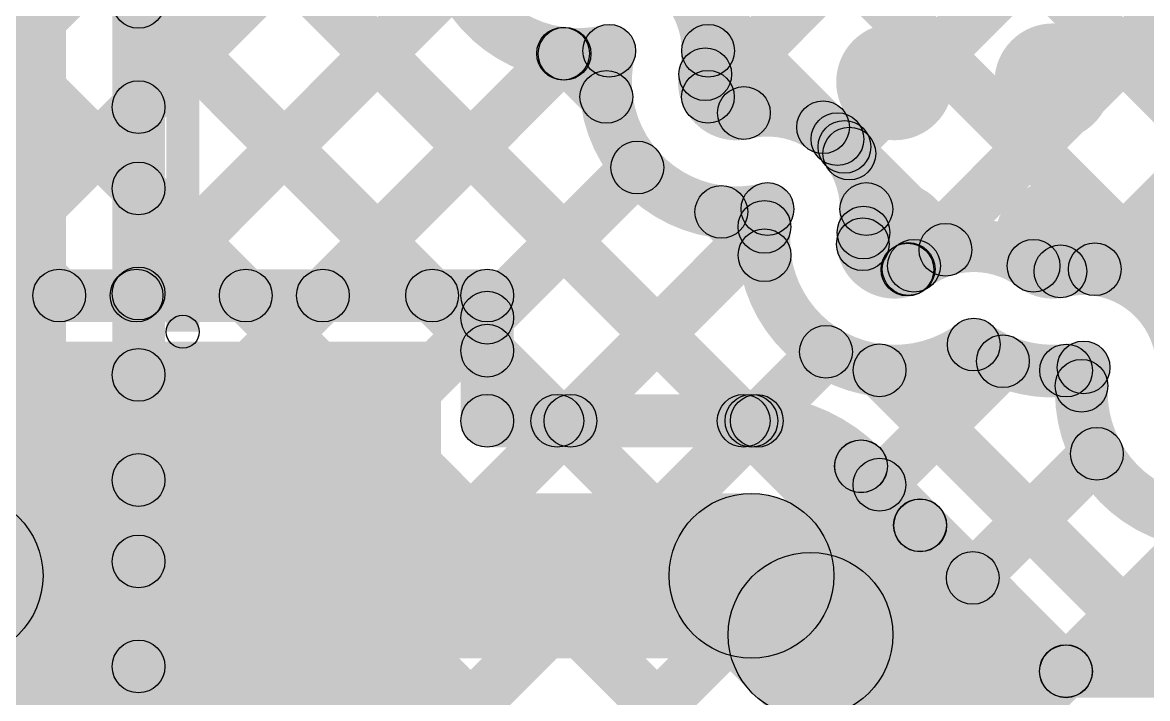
# Model space of a CAD drawing. Header units: millimetres. Extents: x -0.28 to 3.03, y -0.05 to 3.12.
# Drawn here: x 0.8594 to 1.0301, y 1.0364 to 1.1389 of the extents above; entities that cross this region are included whole.
import ezdxf

# ---------------------------------------------------------------- set-up
doc = ezdxf.new("R2010")
doc.units = ezdxf.units.MM
doc.header["$MEASUREMENT"] = 0
for name, color, linetype in [('BottomLayer', 5, 'Continuous'), ('TopLayer', 1, 'Continuous'), ('TopOverlay', 2, 'Continuous'), ('TopPaste', 8, 'Continuous'), ('TopSolder', 216, 'Continuous'), ('ViaHoleLayer', 16, 'Continuous')]:
    doc.layers.add(name, color=color, linetype=linetype)

# ---------------------------------------------------------------- blocks, each defined once
blk = doc.blocks.new('UWX1H100MCL1GB_103')
at = {"layer": 'TopLayer'}
blk.add_hatch(color=1, dxfattribs=at).paths.add_polyline_path([(0.0374, 0.0315), (0.1752, 0.0315), (0.1752, -0.0315), (0.0374, -0.0315)])
at = {"layer": 'TopOverlay'}
blk.add_hatch(color=2, dxfattribs=at).paths.add_polyline_path([(0.1425, 0.037), (0.1375, 0.037), (0.1375, 0.137), (0.1425, 0.137)])
h = blk.add_hatch(color=2, dxfattribs=at)
edge = h.paths.add_edge_path()
edge.add_arc((0.14, 0.037), 0.0025, 0, 360)
at = {"layer": 'TopPaste'}
blk.add_hatch(color=8, dxfattribs=at).paths.add_polyline_path([(0.0374, 0.0315), (0.1752, 0.0315), (0.1752, -0.0315), (0.0374, -0.0315)])
at = {"layer": 'TopSolder'}
blk.add_hatch(color=216, dxfattribs=at).paths.add_polyline_path([(0.0334, 0.0355), (0.1792, 0.0355), (0.1792, -0.0355), (0.0334, -0.0355)])
at = {"layer": 'TopOverlay'}
blk.add_circle((0.14, 0.037), 0.0025, dxfattribs=at)

msp = doc.modelspace()

# ---------------------------------------------------------------- hatches: boundary and pattern name
at = {"layer": 'BottomLayer'}
for points in [[(0.866, 0.978), (0.854, 0.978), (0.854, 1.473), (0.866, 1.473)], [(0.881, 0.98504), (0.873, 0.98504), (0.873, 1.45779), (0.881, 1.45779)], [(0.96623, 1.12482), (0.96058, 1.13047), (1.23646, 1.40635), (1.24211, 1.4007)], [(0.98692, 1.11722), (0.98127, 1.12288), (1.24869, 1.3903), (1.25434, 1.38464)], [(0.99668, 1.0987), (0.99102, 1.10435), (1.25941, 1.37274), (1.26507, 1.36708)], [(1.02493, 1.09866), (1.01928, 1.10432), (1.2685, 1.35355), (1.27416, 1.34789)], [(0.8962, 1.2586), (0.90186, 1.26425), (1.08145, 1.08466), (1.0758, 1.079)], [(0.8956, 1.23091), (0.90126, 1.23657), (1.05303, 1.0848), (1.04737, 1.07915)], [(0.87417, 1.16749), (0.87983, 1.17315), (1.11415, 0.93883), (1.10849, 0.93317)], [(0.87983, 1.12326), (0.87417, 1.12892), (0.90816, 1.16291), (0.91381, 1.15725)], [(0.87983, 1.09498), (0.87417, 1.10064), (0.92256, 1.14903), (0.92822, 1.14337)], [(0.958, 1.14023), (0.96366, 1.14588), (0.98368, 1.12586), (0.97803, 1.1202)], [(0.87417, 1.13921), (0.87983, 1.14486), (1.08586, 0.93883), (1.08021, 0.93317)], [(0.87983, 1.0667), (0.87417, 1.07235), (0.93882, 1.137), (0.94447, 1.13134)], [(0.93858, 1.13137), (0.94424, 1.13702), (0.95081, 1.13045), (0.94515, 1.1248)], [(0.98202, 1.11621), (0.98767, 1.12187), (1.00227, 1.10728), (0.99661, 1.10162)], [(0.87983, 1.03841), (0.87417, 1.04407), (0.94985, 1.11975), (0.95551, 1.11409)], [(0.87417, 1.11092), (0.87983, 1.11658), (1.05758, 0.93883), (1.05192, 0.93317)], [(0.9626, 1.10735), (0.96825, 1.11301), (0.97482, 1.10644), (0.96917, 1.10078)], [(0.87983, 1.01013), (0.87417, 1.01578), (0.96914, 1.11075), (0.9748, 1.10509)], [(0.88001, 0.98203), (0.87436, 0.98769), (0.97848, 1.09181), (0.98414, 1.08615)], [(0.89416, 0.96789), (0.8885, 0.97354), (1.00532, 1.09037), (1.01098, 1.08471)], [(0.87417, 1.08264), (0.87983, 1.0883), (1.0293, 0.93883), (1.02364, 0.93317)], [(0.98661, 1.08333), (0.99227, 1.08899), (1.14243, 0.93883), (1.13678, 0.93317)], [(1.01493, 1.08331), (1.02058, 1.08896), (1.02291, 1.08664), (1.01725, 1.08098)], [(0.9083, 0.95374), (0.90264, 0.9594), (1.01958, 1.07634), (1.02524, 1.07068)], [(0.92244, 0.9396), (0.91678, 0.94526), (1.03739, 1.06586), (1.04304, 1.06021)], [(0.92244, 0.9396), (0.91678, 0.94526), (1.03739, 1.06586), (1.04304, 1.06021)], [(0.87417, 1.05435), (0.87983, 1.06001), (1.00101, 0.93883), (0.99535, 0.93317)]]:
    msp.add_hatch(color=5, dxfattribs=at).paths.add_polyline_path(points)
h = msp.add_hatch(color=5, dxfattribs=at)
edge = h.paths.add_edge_path()
edge.add_arc((0.877, 1.14204), 0.004, 0, 360)
h = msp.add_hatch(color=5, dxfattribs=at)
edge = h.paths.add_edge_path()
edge.add_arc((0.94842, 1.13463), 0.004, 0, 360)
h = msp.add_hatch(color=5, dxfattribs=at)
edge = h.paths.add_edge_path()
edge.add_arc((0.94842, 1.13463), 0.004, 0, 360)
h = msp.add_hatch(color=5, dxfattribs=at)
edge = h.paths.add_edge_path()
edge.add_arc((0.96771, 1.12991), 0.00886, 0, 360)
h = msp.add_hatch(color=5, dxfattribs=at)
edge = h.paths.add_edge_path()
edge.add_arc((0.96342, 1.13463), 0.004, 0, 360)
h = msp.add_hatch(color=5, dxfattribs=at)
edge = h.paths.add_edge_path()
edge.add_arc((0.96342, 1.13463), 0.004, 0, 360)
h = msp.add_hatch(color=5, dxfattribs=at)
edge = h.paths.add_edge_path()
edge.add_arc((0.96342, 1.13463), 0.004, 0, 360)
h = msp.add_hatch(color=5, dxfattribs=at)
edge = h.paths.add_edge_path()
edge.add_arc((0.99172, 1.12991), 0.00886, 0, 360)
h = msp.add_hatch(color=5, dxfattribs=at)
edge = h.paths.add_edge_path()
edge.add_arc((1.01574, 1.12991), 0.00886, 0, 360)
h = msp.add_hatch(color=5, dxfattribs=at)
edge = h.paths.add_edge_path()
edge.add_arc((0.94141, 1.13419), 0.004, 0, 360)
h = msp.add_hatch(color=5, dxfattribs=at)
edge = h.paths.add_edge_path()
edge.add_arc((0.94164, 1.13417), 0.004, 0, 360)
h = msp.add_hatch(color=5, dxfattribs=at)
edge = h.paths.add_edge_path()
edge.add_arc((0.96299, 1.13106), 0.004, 0, 360)
h = msp.add_hatch(color=5, dxfattribs=at)
edge = h.paths.add_edge_path()
edge.add_arc((0.96299, 1.13106), 0.004, 0, 360)
h = msp.add_hatch(color=5, dxfattribs=at)
edge = h.paths.add_edge_path()
edge.add_arc((0.877, 1.12609), 0.004, 0, 360)
h = msp.add_hatch(color=5, dxfattribs=at)
edge = h.paths.add_edge_path()
edge.add_arc((0.94798, 1.12763), 0.004, 0, 360)
h = msp.add_hatch(color=5, dxfattribs=at)
edge = h.paths.add_edge_path()
edge.add_arc((0.9634, 1.12765), 0.004, 0, 360)
h = msp.add_hatch(color=5, dxfattribs=at)
edge = h.paths.add_edge_path()
edge.add_arc((0.96886, 1.12519), 0.004, 0, 360)
h = msp.add_hatch(color=5, dxfattribs=at)
edge = h.paths.add_edge_path()
edge.add_arc((0.96886, 1.12519), 0.004, 0, 360)
h = msp.add_hatch(color=5, dxfattribs=at)
edge = h.paths.add_edge_path()
edge.add_arc((0.98086, 1.12303), 0.004, 0, 360)
h = msp.add_hatch(color=5, dxfattribs=at)
edge = h.paths.add_edge_path()
edge.add_arc((0.98304, 1.12122), 0.004, 0, 360)
h = msp.add_hatch(color=5, dxfattribs=at)
edge = h.paths.add_edge_path()
edge.add_arc((0.98304, 1.12122), 0.004, 0, 360)
h = msp.add_hatch(color=5, dxfattribs=at)
edge = h.paths.add_edge_path()
edge.add_arc((0.98304, 1.12122), 0.004, 0, 360)
h = msp.add_hatch(color=5, dxfattribs=at)
edge = h.paths.add_edge_path()
edge.add_arc((0.9841, 1.12005), 0.004, 0, 360)
h = msp.add_hatch(color=5, dxfattribs=at)
edge = h.paths.add_edge_path()
edge.add_arc((0.98485, 1.11904), 0.004, 0, 360)
h = msp.add_hatch(color=5, dxfattribs=at)
edge = h.paths.add_edge_path()
edge.add_arc((0.95268, 1.11692), 0.004, 0, 360)
h = msp.add_hatch(color=5, dxfattribs=at)
edge = h.paths.add_edge_path()
edge.add_arc((0.877, 1.11375), 0.004, 0, 360)
h = msp.add_hatch(color=5, dxfattribs=at)
edge = h.paths.add_edge_path()
edge.add_arc((0.99172, 1.10589), 0.00886, 0, 360)
h = msp.add_hatch(color=5, dxfattribs=at)
edge = h.paths.add_edge_path()
edge.add_arc((1.01574, 1.10589), 0.00886, 0, 360)
h = msp.add_hatch(color=5, dxfattribs=at)
edge = h.paths.add_edge_path()
edge.add_arc((0.96543, 1.11018), 0.004, 0, 360)
h = msp.add_hatch(color=5, dxfattribs=at)
edge = h.paths.add_edge_path()
edge.add_arc((0.97243, 1.11062), 0.004, 0, 360)
h = msp.add_hatch(color=5, dxfattribs=at)
edge = h.paths.add_edge_path()
edge.add_arc((0.97243, 1.11062), 0.004, 0, 360)
h = msp.add_hatch(color=5, dxfattribs=at)
edge = h.paths.add_edge_path()
edge.add_arc((0.98743, 1.11062), 0.004, 0, 360)
h = msp.add_hatch(color=5, dxfattribs=at)
edge = h.paths.add_edge_path()
edge.add_arc((0.98743, 1.11062), 0.004, 0, 360)
h = msp.add_hatch(color=5, dxfattribs=at)
edge = h.paths.add_edge_path()
edge.add_arc((0.98743, 1.11062), 0.004, 0, 360)
h = msp.add_hatch(color=5, dxfattribs=at)
edge = h.paths.add_edge_path()
edge.add_arc((0.98743, 1.11062), 0.004, 0, 360)
h = msp.add_hatch(color=5, dxfattribs=at)
edge = h.paths.add_edge_path()
edge.add_arc((0.97197, 1.10792), 0.004, 0, 360)
h = msp.add_hatch(color=5, dxfattribs=at)
edge = h.paths.add_edge_path()
edge.add_arc((0.987, 1.10705), 0.004, 0, 360)
h = msp.add_hatch(color=5, dxfattribs=at)
edge = h.paths.add_edge_path()
edge.add_arc((0.987, 1.10705), 0.004, 0, 360)
h = msp.add_hatch(color=5, dxfattribs=at)
edge = h.paths.add_edge_path()
edge.add_arc((0.9869, 1.10528), 0.004, 0, 360)
h = msp.add_hatch(color=5, dxfattribs=at)
edge = h.paths.add_edge_path()
edge.add_arc((0.99944, 1.10445), 0.004, 0, 360)
h = msp.add_hatch(color=5, dxfattribs=at)
edge = h.paths.add_edge_path()
edge.add_arc((0.97199, 1.10361), 0.004, 0, 360)
h = msp.add_hatch(color=5, dxfattribs=at)
edge = h.paths.add_edge_path()
edge.add_arc((0.99367, 1.10144), 0.004, 0, 360)
h = msp.add_hatch(color=5, dxfattribs=at)
edge = h.paths.add_edge_path()
edge.add_arc((0.99385, 1.10152), 0.004, 0, 360)
h = msp.add_hatch(color=5, dxfattribs=at)
edge = h.paths.add_edge_path()
edge.add_arc((0.99466, 1.10202), 0.004, 0, 360)
h = msp.add_hatch(color=5, dxfattribs=at)
edge = h.paths.add_edge_path()
edge.add_arc((0.99466, 1.10202), 0.004, 0, 360)
h = msp.add_hatch(color=5, dxfattribs=at)
edge = h.paths.add_edge_path()
edge.add_arc((1.0128, 1.10202), 0.004, 0, 360)
h = msp.add_hatch(color=5, dxfattribs=at)
edge = h.paths.add_edge_path()
edge.add_arc((1.0128, 1.10202), 0.004, 0, 360)
h = msp.add_hatch(color=5, dxfattribs=at)
edge = h.paths.add_edge_path()
edge.add_arc((1.0128, 1.10202), 0.004, 0, 360)
h = msp.add_hatch(color=5, dxfattribs=at)
edge = h.paths.add_edge_path()
edge.add_arc((1.01688, 1.10117), 0.004, 0, 360)
h = msp.add_hatch(color=5, dxfattribs=at)
edge = h.paths.add_edge_path()
edge.add_arc((1.01688, 1.10117), 0.004, 0, 360)
h = msp.add_hatch(color=5, dxfattribs=at)
edge = h.paths.add_edge_path()
edge.add_arc((1.01688, 1.10117), 0.004, 0, 360)
h = msp.add_hatch(color=5, dxfattribs=at)
edge = h.paths.add_edge_path()
edge.add_arc((1.0221, 1.10149), 0.004, 0, 360)
h = msp.add_hatch(color=5, dxfattribs=at)
edge = h.paths.add_edge_path()
edge.add_arc((0.877, 1.09781), 0.004, 0, 360)
h = msp.add_hatch(color=5, dxfattribs=at)
edge = h.paths.add_edge_path()
edge.add_arc((0.98131, 1.08898), 0.004, 0, 360)
h = msp.add_hatch(color=5, dxfattribs=at)
edge = h.paths.add_edge_path()
edge.add_arc((1.00373, 1.09007), 0.004, 0, 360)
h = msp.add_hatch(color=5, dxfattribs=at)
edge = h.paths.add_edge_path()
edge.add_arc((1.00373, 1.09007), 0.004, 0, 360)
h = msp.add_hatch(color=5, dxfattribs=at)
edge = h.paths.add_edge_path()
edge.add_arc((1.00815, 1.08754), 0.004, 0, 360)
h = msp.add_hatch(color=5, dxfattribs=at)
edge = h.paths.add_edge_path()
edge.add_arc((0.877, 1.08547), 0.004, 0, 360)
h = msp.add_hatch(color=5, dxfattribs=at)
edge = h.paths.add_edge_path()
edge.add_arc((0.98944, 1.08616), 0.004, 0, 360)
h = msp.add_hatch(color=5, dxfattribs=at)
edge = h.paths.add_edge_path()
edge.add_arc((1.01775, 1.08613), 0.004, 0, 360)
h = msp.add_hatch(color=5, dxfattribs=at)
edge = h.paths.add_edge_path()
edge.add_arc((1.0204, 1.08659), 0.004, 0, 360)
h = msp.add_hatch(color=5, dxfattribs=at)
edge = h.paths.add_edge_path()
edge.add_arc((1.0204, 1.08659), 0.004, 0, 360)
h = msp.add_hatch(color=5, dxfattribs=at)
edge = h.paths.add_edge_path()
edge.add_arc((1.02008, 1.08381), 0.004, 0, 360)
h = msp.add_hatch(color=5, dxfattribs=at)
edge = h.paths.add_edge_path()
edge.add_arc((1.02241, 1.07351), 0.004, 0, 360)
h = msp.add_hatch(color=5, dxfattribs=at)
edge = h.paths.add_edge_path()
edge.add_arc((0.877, 1.06952), 0.004, 0, 360)
h = msp.add_hatch(color=5, dxfattribs=at)
edge = h.paths.add_edge_path()
edge.add_arc((0.877, 1.05718), 0.004, 0, 360)
h = msp.add_hatch(color=5, dxfattribs=at)
edge = h.paths.add_edge_path()
edge.add_arc((0.877, 1.04124), 0.004, 0, 360)
at = {"layer": 'TopLayer'}
for points in [[(0.62639, 1.41527), (0.63205, 1.42093), (0.97165, 1.08133), (0.96599, 1.07567)], [(0.60435, 1.40903), (0.61001, 1.41468), (0.92437, 1.10032), (0.91871, 1.09467)], [(0.96623, 1.12482), (0.96058, 1.13047), (1.23138, 1.40128), (1.23704, 1.39562)], [(0.60435, 1.38074), (0.61001, 1.3864), (0.89608, 1.10032), (0.89043, 1.09467)], [(0.98692, 1.11722), (0.98127, 1.12288), (1.239, 1.38061), (1.24466, 1.37496)], [(0.99668, 1.0987), (0.99102, 1.10435), (1.25781, 1.37114), (1.26347, 1.36549)], [(1.02493, 1.09866), (1.01928, 1.10432), (1.25764, 1.34268), (1.2633, 1.33703)], [(0.66517, 1.29164), (0.67083, 1.2973), (0.8678, 1.10032), (0.86214, 1.09467)], [(0.8962, 1.2586), (0.90186, 1.26425), (1.08145, 1.08466), (1.0758, 1.079)], [(0.8956, 1.23091), (0.90126, 1.23657), (1.05303, 1.0848), (1.04737, 1.07915)], [(0.82295, 1.09467), (0.81729, 1.10032), (0.897, 1.18004), (0.90266, 1.17438)], [(0.85123, 1.09467), (0.84557, 1.10032), (0.90816, 1.16291), (0.91381, 1.15725)], [(0.87952, 1.09467), (0.87386, 1.10032), (0.92256, 1.14903), (0.92822, 1.14337)], [(0.958, 1.14023), (0.96366, 1.14588), (0.98368, 1.12586), (0.97803, 1.1202)], [(0.9078, 1.09467), (0.90214, 1.10032), (0.93882, 1.137), (0.94447, 1.13134)], [(0.93858, 1.13137), (0.94424, 1.13702), (0.95081, 1.13045), (0.94515, 1.1248)], [(0.98202, 1.11621), (0.98767, 1.12187), (1.00227, 1.10728), (0.99661, 1.10162)], [(0.93273, 1.09131), (0.92707, 1.09697), (0.94985, 1.11975), (0.95551, 1.11409)], [(0.9626, 1.10735), (0.96825, 1.11301), (0.97482, 1.10644), (0.96917, 1.10078)], [(0.94537, 1.07567), (0.93972, 1.08133), (0.96914, 1.11075), (0.9748, 1.10509)], [(0.7701, 1.0935), (0.7701, 1.1015), (0.9299, 1.1015), (0.9299, 1.0935)], [(0.9339, 1.0785), (0.9259, 1.0785), (0.9259, 1.0975), (0.9339, 1.0975)], [(0.92707, 1.08631), (0.93273, 1.09197), (0.94336, 1.08133), (0.93771, 1.07567)], [(0.97364, 1.07566), (0.96799, 1.08131), (0.97848, 1.09181), (0.98414, 1.08615)], [(0.99225, 1.06598), (0.98659, 1.07164), (1.00532, 1.09037), (1.01098, 1.08471)], [(0.98661, 1.08333), (0.99227, 1.08899), (1.03793, 1.04333), (1.03228, 1.03767)], [(1.01493, 1.08331), (1.02058, 1.08896), (1.02291, 1.08664), (1.01725, 1.08098)], [(0.9299, 1.0745), (0.9299, 1.0825), (0.97, 1.0825), (0.97, 1.0745)], [(1.00639, 1.05184), (1.00074, 1.0575), (1.01958, 1.07634), (1.02524, 1.07068)], [(0.98381, 1.06877), (0.98946, 1.07443), (0.9984, 1.06549), (0.99274, 1.05984)], [(0.85, 1.0425), (0.85, 1.0675), (0.97, 1.0675), (0.97, 1.0425)], [(0.99277, 1.0598), (0.99843, 1.06546), (1.02056, 1.04333), (1.01491, 1.03767)], [(1.02054, 1.0377), (1.01488, 1.04335), (1.03739, 1.06586), (1.04304, 1.06021)], [(0.96116, 1.04616), (0.97884, 1.06384), (0.98781, 1.05487), (0.97013, 1.03719)], [(0.97013, 1.03719), (0.98781, 1.05487), (1.01684, 1.02584), (0.99916, 1.00816)], [(1.01773, 1.0365), (1.01773, 1.0445), (1.213, 1.0445), (1.213, 1.0365)]]:
    msp.add_hatch(color=1, dxfattribs=at).paths.add_polyline_path(points)
h = msp.add_hatch(color=1, dxfattribs=at)
edge = h.paths.add_edge_path()
edge.add_arc((0.94842, 1.13463), 0.004, 0, 360)
h = msp.add_hatch(color=1, dxfattribs=at)
edge = h.paths.add_edge_path()
edge.add_arc((0.94842, 1.13463), 0.004, 0, 360)
h = msp.add_hatch(color=1, dxfattribs=at)
edge = h.paths.add_edge_path()
edge.add_arc((0.96771, 1.12991), 0.00886, 0, 360)
h = msp.add_hatch(color=1, dxfattribs=at)
edge = h.paths.add_edge_path()
edge.add_arc((0.96342, 1.13463), 0.004, 0, 360)
h = msp.add_hatch(color=1, dxfattribs=at)
edge = h.paths.add_edge_path()
edge.add_arc((0.96342, 1.13463), 0.004, 0, 360)
h = msp.add_hatch(color=1, dxfattribs=at)
edge = h.paths.add_edge_path()
edge.add_arc((0.96342, 1.13463), 0.004, 0, 360)
h = msp.add_hatch(color=1, dxfattribs=at)
edge = h.paths.add_edge_path()
edge.add_arc((0.99172, 1.12991), 0.00886, 0, 360)
h = msp.add_hatch(color=1, dxfattribs=at)
edge = h.paths.add_edge_path()
edge.add_arc((1.01574, 1.12991), 0.00886, 0, 360)
h = msp.add_hatch(color=1, dxfattribs=at)
edge = h.paths.add_edge_path()
edge.add_arc((0.94141, 1.13419), 0.004, 0, 360)
h = msp.add_hatch(color=1, dxfattribs=at)
edge = h.paths.add_edge_path()
edge.add_arc((0.94164, 1.13417), 0.004, 0, 360)
h = msp.add_hatch(color=1, dxfattribs=at)
edge = h.paths.add_edge_path()
edge.add_arc((0.96299, 1.13106), 0.004, 0, 360)
h = msp.add_hatch(color=1, dxfattribs=at)
edge = h.paths.add_edge_path()
edge.add_arc((0.96299, 1.13106), 0.004, 0, 360)
h = msp.add_hatch(color=1, dxfattribs=at)
edge = h.paths.add_edge_path()
edge.add_arc((0.94798, 1.12763), 0.004, 0, 360)
h = msp.add_hatch(color=1, dxfattribs=at)
edge = h.paths.add_edge_path()
edge.add_arc((0.9634, 1.12765), 0.004, 0, 360)
h = msp.add_hatch(color=1, dxfattribs=at)
edge = h.paths.add_edge_path()
edge.add_arc((0.96886, 1.12519), 0.004, 0, 360)
h = msp.add_hatch(color=1, dxfattribs=at)
edge = h.paths.add_edge_path()
edge.add_arc((0.96886, 1.12519), 0.004, 0, 360)
h = msp.add_hatch(color=1, dxfattribs=at)
edge = h.paths.add_edge_path()
edge.add_arc((0.98086, 1.12303), 0.004, 0, 360)
h = msp.add_hatch(color=1, dxfattribs=at)
edge = h.paths.add_edge_path()
edge.add_arc((0.98304, 1.12122), 0.004, 0, 360)
h = msp.add_hatch(color=1, dxfattribs=at)
edge = h.paths.add_edge_path()
edge.add_arc((0.98304, 1.12122), 0.004, 0, 360)
h = msp.add_hatch(color=1, dxfattribs=at)
edge = h.paths.add_edge_path()
edge.add_arc((0.98304, 1.12122), 0.004, 0, 360)
h = msp.add_hatch(color=1, dxfattribs=at)
edge = h.paths.add_edge_path()
edge.add_arc((0.9841, 1.12005), 0.004, 0, 360)
h = msp.add_hatch(color=1, dxfattribs=at)
edge = h.paths.add_edge_path()
edge.add_arc((0.98485, 1.11904), 0.004, 0, 360)
h = msp.add_hatch(color=1, dxfattribs=at)
edge = h.paths.add_edge_path()
edge.add_arc((0.95268, 1.11692), 0.004, 0, 360)
h = msp.add_hatch(color=1, dxfattribs=at)
edge = h.paths.add_edge_path()
edge.add_arc((0.99172, 1.10589), 0.00886, 0, 360)
h = msp.add_hatch(color=1, dxfattribs=at)
edge = h.paths.add_edge_path()
edge.add_arc((1.01574, 1.10589), 0.00886, 0, 360)
h = msp.add_hatch(color=1, dxfattribs=at)
edge = h.paths.add_edge_path()
edge.add_arc((0.96543, 1.11018), 0.004, 0, 360)
h = msp.add_hatch(color=1, dxfattribs=at)
edge = h.paths.add_edge_path()
edge.add_arc((0.97243, 1.11062), 0.004, 0, 360)
h = msp.add_hatch(color=1, dxfattribs=at)
edge = h.paths.add_edge_path()
edge.add_arc((0.97243, 1.11062), 0.004, 0, 360)
h = msp.add_hatch(color=1, dxfattribs=at)
edge = h.paths.add_edge_path()
edge.add_arc((0.98743, 1.11062), 0.004, 0, 360)
h = msp.add_hatch(color=1, dxfattribs=at)
edge = h.paths.add_edge_path()
edge.add_arc((0.98743, 1.11062), 0.004, 0, 360)
h = msp.add_hatch(color=1, dxfattribs=at)
edge = h.paths.add_edge_path()
edge.add_arc((0.98743, 1.11062), 0.004, 0, 360)
h = msp.add_hatch(color=1, dxfattribs=at)
edge = h.paths.add_edge_path()
edge.add_arc((0.98743, 1.11062), 0.004, 0, 360)
h = msp.add_hatch(color=1, dxfattribs=at)
edge = h.paths.add_edge_path()
edge.add_arc((0.97197, 1.10792), 0.004, 0, 360)
h = msp.add_hatch(color=1, dxfattribs=at)
edge = h.paths.add_edge_path()
edge.add_arc((0.987, 1.10705), 0.004, 0, 360)
h = msp.add_hatch(color=1, dxfattribs=at)
edge = h.paths.add_edge_path()
edge.add_arc((0.987, 1.10705), 0.004, 0, 360)
h = msp.add_hatch(color=1, dxfattribs=at)
edge = h.paths.add_edge_path()
edge.add_arc((0.9869, 1.10528), 0.004, 0, 360)
h = msp.add_hatch(color=1, dxfattribs=at)
edge = h.paths.add_edge_path()
edge.add_arc((0.99944, 1.10445), 0.004, 0, 360)
h = msp.add_hatch(color=1, dxfattribs=at)
edge = h.paths.add_edge_path()
edge.add_arc((0.97199, 1.10361), 0.004, 0, 360)
h = msp.add_hatch(color=1, dxfattribs=at)
edge = h.paths.add_edge_path()
edge.add_arc((0.99367, 1.10144), 0.004, 0, 360)
h = msp.add_hatch(color=1, dxfattribs=at)
edge = h.paths.add_edge_path()
edge.add_arc((0.99385, 1.10152), 0.004, 0, 360)
h = msp.add_hatch(color=1, dxfattribs=at)
edge = h.paths.add_edge_path()
edge.add_arc((0.99466, 1.10202), 0.004, 0, 360)
h = msp.add_hatch(color=1, dxfattribs=at)
edge = h.paths.add_edge_path()
edge.add_arc((0.99466, 1.10202), 0.004, 0, 360)
h = msp.add_hatch(color=1, dxfattribs=at)
edge = h.paths.add_edge_path()
edge.add_arc((1.0128, 1.10202), 0.004, 0, 360)
h = msp.add_hatch(color=1, dxfattribs=at)
edge = h.paths.add_edge_path()
edge.add_arc((1.0128, 1.10202), 0.004, 0, 360)
h = msp.add_hatch(color=1, dxfattribs=at)
edge = h.paths.add_edge_path()
edge.add_arc((1.0128, 1.10202), 0.004, 0, 360)
h = msp.add_hatch(color=1, dxfattribs=at)
edge = h.paths.add_edge_path()
edge.add_arc((1.01688, 1.10117), 0.004, 0, 360)
h = msp.add_hatch(color=1, dxfattribs=at)
edge = h.paths.add_edge_path()
edge.add_arc((1.01688, 1.10117), 0.004, 0, 360)
h = msp.add_hatch(color=1, dxfattribs=at)
edge = h.paths.add_edge_path()
edge.add_arc((1.01688, 1.10117), 0.004, 0, 360)
h = msp.add_hatch(color=1, dxfattribs=at)
edge = h.paths.add_edge_path()
edge.add_arc((1.0221, 1.10149), 0.004, 0, 360)
h = msp.add_hatch(color=1, dxfattribs=at)
edge = h.paths.add_edge_path()
edge.add_arc((0.86497, 1.0975), 0.004, 0, 360)
h = msp.add_hatch(color=1, dxfattribs=at)
edge = h.paths.add_edge_path()
edge.add_arc((0.87669, 1.0975), 0.004, 0, 360)
h = msp.add_hatch(color=1, dxfattribs=at)
edge = h.paths.add_edge_path()
edge.add_arc((0.89326, 1.0975), 0.004, 0, 360)
h = msp.add_hatch(color=1, dxfattribs=at)
edge = h.paths.add_edge_path()
edge.add_arc((0.90497, 1.0975), 0.004, 0, 360)
h = msp.add_hatch(color=1, dxfattribs=at)
edge = h.paths.add_edge_path()
edge.add_arc((0.92154, 1.0975), 0.004, 0, 360)
h = msp.add_hatch(color=1, dxfattribs=at)
edge = h.paths.add_edge_path()
edge.add_arc((0.9299, 1.0975), 0.004, 0, 360)
h = msp.add_hatch(color=1, dxfattribs=at)
edge = h.paths.add_edge_path()
edge.add_arc((0.9299, 1.0975), 0.004, 0, 360)
h = msp.add_hatch(color=1, dxfattribs=at)
edge = h.paths.add_edge_path()
edge.add_arc((0.9299, 1.09414), 0.004, 0, 360)
h = msp.add_hatch(color=1, dxfattribs=at)
edge = h.paths.add_edge_path()
edge.add_arc((0.9299, 1.08914), 0.004, 0, 360)
h = msp.add_hatch(color=1, dxfattribs=at)
edge = h.paths.add_edge_path()
edge.add_arc((0.98131, 1.08898), 0.004, 0, 360)
h = msp.add_hatch(color=1, dxfattribs=at)
edge = h.paths.add_edge_path()
edge.add_arc((1.00373, 1.09007), 0.004, 0, 360)
h = msp.add_hatch(color=1, dxfattribs=at)
edge = h.paths.add_edge_path()
edge.add_arc((1.00373, 1.09007), 0.004, 0, 360)
h = msp.add_hatch(color=1, dxfattribs=at)
edge = h.paths.add_edge_path()
edge.add_arc((1.00815, 1.08754), 0.004, 0, 360)
h = msp.add_hatch(color=1, dxfattribs=at)
edge = h.paths.add_edge_path()
edge.add_arc((0.98944, 1.08616), 0.004, 0, 360)
h = msp.add_hatch(color=1, dxfattribs=at)
edge = h.paths.add_edge_path()
edge.add_arc((1.01775, 1.08613), 0.004, 0, 360)
h = msp.add_hatch(color=1, dxfattribs=at)
edge = h.paths.add_edge_path()
edge.add_arc((1.0204, 1.08659), 0.004, 0, 360)
h = msp.add_hatch(color=1, dxfattribs=at)
edge = h.paths.add_edge_path()
edge.add_arc((1.0204, 1.08659), 0.004, 0, 360)
h = msp.add_hatch(color=1, dxfattribs=at)
edge = h.paths.add_edge_path()
edge.add_arc((1.02008, 1.08381), 0.004, 0, 360)
h = msp.add_hatch(color=1, dxfattribs=at)
edge = h.paths.add_edge_path()
edge.add_arc((0.9299, 1.0785), 0.004, 0, 360)
h = msp.add_hatch(color=1, dxfattribs=at)
edge = h.paths.add_edge_path()
edge.add_arc((0.9299, 1.0785), 0.004, 0, 360)
h = msp.add_hatch(color=1, dxfattribs=at)
edge = h.paths.add_edge_path()
edge.add_arc((0.94054, 1.0785), 0.004, 0, 360)
h = msp.add_hatch(color=1, dxfattribs=at)
edge = h.paths.add_edge_path()
edge.add_arc((0.94254, 1.0785), 0.004, 0, 360)
h = msp.add_hatch(color=1, dxfattribs=at)
edge = h.paths.add_edge_path()
edge.add_arc((0.96882, 1.0785), 0.004, 0, 360)
h = msp.add_hatch(color=1, dxfattribs=at)
edge = h.paths.add_edge_path()
edge.add_arc((0.97, 1.0785), 0.004, 0, 360)
h = msp.add_hatch(color=1, dxfattribs=at)
edge = h.paths.add_edge_path()
edge.add_arc((0.97, 1.0785), 0.004, 0, 360)
h = msp.add_hatch(color=1, dxfattribs=at)
edge = h.paths.add_edge_path()
edge.add_arc((0.97, 1.0785), 0.004, 0, 360)
h = msp.add_hatch(color=1, dxfattribs=at)
edge = h.paths.add_edge_path()
edge.add_arc((0.97081, 1.07849), 0.004, 0, 360)
h = msp.add_hatch(color=1, dxfattribs=at)
edge = h.paths.add_edge_path()
edge.add_arc((1.02241, 1.07351), 0.004, 0, 360)
h = msp.add_hatch(color=1, dxfattribs=at)
edge = h.paths.add_edge_path()
edge.add_arc((0.98662, 1.07162), 0.004, 0, 360)
h = msp.add_hatch(color=1, dxfattribs=at)
edge = h.paths.add_edge_path()
edge.add_arc((0.98663, 1.0716), 0.004, 0, 360)
h = msp.add_hatch(color=1, dxfattribs=at)
edge = h.paths.add_edge_path()
edge.add_arc((0.98663, 1.0716), 0.004, 0, 360)
h = msp.add_hatch(color=1, dxfattribs=at)
edge = h.paths.add_edge_path()
edge.add_arc((0.98942, 1.06881), 0.004, 0, 360)
h = msp.add_hatch(color=1, dxfattribs=at)
edge = h.paths.add_edge_path()
edge.add_arc((0.85, 1.055), 0.0125, 0, 360)
h = msp.add_hatch(color=1, dxfattribs=at)
edge = h.paths.add_edge_path()
edge.add_arc((0.97, 1.055), 0.0125, 0, 360)
h = msp.add_hatch(color=1, dxfattribs=at)
edge = h.paths.add_edge_path()
edge.add_arc((0.97, 1.055), 0.0125, 0, 360)
h = msp.add_hatch(color=1, dxfattribs=at)
edge = h.paths.add_edge_path()
edge.add_arc((0.99557, 1.06267), 0.004, 0, 360)
h = msp.add_hatch(color=1, dxfattribs=at)
edge = h.paths.add_edge_path()
edge.add_arc((0.9956, 1.06263), 0.004, 0, 360)
h = msp.add_hatch(color=1, dxfattribs=at)
edge = h.paths.add_edge_path()
edge.add_arc((0.97897, 1.04603), 0.0125, 0, 360)
h = msp.add_hatch(color=1, dxfattribs=at)
edge = h.paths.add_edge_path()
edge.add_arc((0.97897, 1.04603), 0.0125, 0, 360)
h = msp.add_hatch(color=1, dxfattribs=at)
edge = h.paths.add_edge_path()
edge.add_arc((1.00357, 1.05467), 0.004, 0, 360)
h = msp.add_hatch(color=1, dxfattribs=at)
edge = h.paths.add_edge_path()
edge.add_arc((1.01771, 1.04053), 0.004, 0, 360)
h = msp.add_hatch(color=1, dxfattribs=at)
edge = h.paths.add_edge_path()
edge.add_arc((1.01773, 1.0405), 0.004, 0, 360)
h = msp.add_hatch(color=1, dxfattribs=at)
edge = h.paths.add_edge_path()
edge.add_arc((1.01773, 1.0405), 0.004, 0, 360)
at = {"layer": 'ViaHoleLayer'}
h = msp.add_hatch(color=16, dxfattribs=at)
edge = h.paths.add_edge_path()
edge.add_arc((0.96771, 1.12991), 0.00591, 0, 360)
h = msp.add_hatch(color=16, dxfattribs=at)
edge = h.paths.add_edge_path()
edge.add_arc((0.99172, 1.12991), 0.00591, 0, 360)
h = msp.add_hatch(color=16, dxfattribs=at)
edge = h.paths.add_edge_path()
edge.add_arc((1.01574, 1.12991), 0.00591, 0, 360)
h = msp.add_hatch(color=16, dxfattribs=at)
edge = h.paths.add_edge_path()
edge.add_arc((0.99172, 1.10589), 0.00591, 0, 360)
h = msp.add_hatch(color=16, dxfattribs=at)
edge = h.paths.add_edge_path()
edge.add_arc((1.01574, 1.10589), 0.00591, 0, 360)

# ---------------------------------------------------------------- linework, layer by layer
at = {"layer": 'BottomLayer', "const_width": 0.008}
for points in [[(0.94842, 1.13463, -0.563186), (0.9244, 1.15865)], [(0.95902, 1.14524, -0.198912), (0.96342, 1.13463)], [(0.95902, 1.14524, -0.198913), (0.96342, 1.13463)], [(0.97243, 1.11062, -0.563189), (0.94842, 1.13463)], [(0.96342, 1.13463, -0.060179), (0.96299, 1.13106)], [(0.96886, 1.12519, -0.563189), (0.96299, 1.13106)], [(0.96886, 1.12519, -0.262232), (0.98304, 1.12122)], [(0.98304, 1.12122, -0.198912), (0.98743, 1.11062)], [(0.98304, 1.12122, -0.198913), (0.98743, 1.11062)], [(1.00373, 1.09007, -0.706604), (0.97243, 1.11062)], [(0.98743, 1.11062, -0.060178), (0.987, 1.10705)], [(0.98743, 1.11062, -0.060179), (0.987, 1.10705)], [(0.99367, 1.10144, -0.009819), (0.9869, 1.10528)], [(0.99466, 1.10202, -0.336592), (1.0128, 1.10202)], [(0.99466, 1.10202, -0.33659), (1.0128, 1.10202)], [(1.01688, 1.10117, -0.225347), (1.0128, 1.10202)], [(1.01688, 1.10117, -0.48553), (1.0354, 1.08659)], [(1.01688, 1.10117, -0.48553), (1.0354, 1.08659)], [(1.0204, 1.08659, -0.225348), (1.00373, 1.09007)], [(1.05192, 1.06707, -0.686878), (1.0204, 1.08659)]]:
    msp.add_lwpolyline(points, format="xyb", dxfattribs=at)
at = {"layer": 'BottomLayer'}
for centre in [(0.877, 1.14204), (0.94842, 1.13463), (0.94842, 1.13463), (0.96342, 1.13463), (0.96342, 1.13463), (0.96342, 1.13463), (0.94141, 1.13419), (0.94164, 1.13417), (0.96299, 1.13106), (0.96299, 1.13106), (0.877, 1.12609), (0.94798, 1.12763), (0.9634, 1.12765), (0.96886, 1.12519), (0.96886, 1.12519), (0.98086, 1.12303), (0.98304, 1.12122), (0.98304, 1.12122), (0.98304, 1.12122), (0.9841, 1.12005), (0.98485, 1.11904), (0.95268, 1.11692), (0.877, 1.11375), (0.96543, 1.11018), (0.97243, 1.11062), (0.97243, 1.11062), (0.98743, 1.11062), (0.98743, 1.11062), (0.98743, 1.11062), (0.98743, 1.11062), (0.97197, 1.10792), (0.987, 1.10705), (0.987, 1.10705), (0.9869, 1.10528), (0.99944, 1.10445), (0.97199, 1.10361), (0.99367, 1.10144), (0.99385, 1.10152), (0.99466, 1.10202), (0.99466, 1.10202), (1.0128, 1.10202), (1.0128, 1.10202), (1.0128, 1.10202), (1.01688, 1.10117), (1.01688, 1.10117), (1.01688, 1.10117), (1.0221, 1.10149), (0.877, 1.09781), (0.98131, 1.08898), (1.00373, 1.09007), (1.00373, 1.09007), (1.00815, 1.08754), (0.877, 1.08547), (0.98944, 1.08616), (1.01775, 1.08613), (1.0204, 1.08659), (1.0204, 1.08659), (1.02008, 1.08381), (1.02241, 1.07351), (0.877, 1.06952), (0.877, 1.05718), (0.877, 1.04124)]:
    msp.add_circle(centre, 0.004, dxfattribs=at)
at = {"layer": 'TopLayer', "const_width": 0.008}
for points in [[(0.94842, 1.13463, -0.563186), (0.9244, 1.15865)], [(0.95902, 1.14524, -0.198913), (0.96342, 1.13463)], [(0.95902, 1.14524, -0.198912), (0.96342, 1.13463)], [(0.97243, 1.11062, -0.563189), (0.94842, 1.13463)], [(0.96342, 1.13463, -0.060179), (0.96299, 1.13106)], [(0.96886, 1.12519, -0.563189), (0.96299, 1.13106)], [(0.96886, 1.12519, -0.262232), (0.98304, 1.12122)], [(0.98304, 1.12122, -0.198913), (0.98743, 1.11062)], [(0.98304, 1.12122, -0.198912), (0.98743, 1.11062)], [(1.00373, 1.09007, -0.706604), (0.97243, 1.11062)], [(0.98743, 1.11062, -0.060178), (0.987, 1.10705)], [(0.98743, 1.11062, -0.060179), (0.987, 1.10705)], [(0.99367, 1.10144, -0.009819), (0.9869, 1.10528)], [(0.99466, 1.10202, -0.33659), (1.0128, 1.10202)], [(0.99466, 1.10202, -0.336592), (1.0128, 1.10202)], [(1.01688, 1.10117, -0.225347), (1.0128, 1.10202)], [(1.01688, 1.10117, -0.48553), (1.0354, 1.08659)], [(1.01688, 1.10117, -0.48553), (1.0354, 1.08659)], [(1.0204, 1.08659, -0.225348), (1.00373, 1.09007)], [(1.05192, 1.06707, -0.686878), (1.0204, 1.08659)], [(0.97, 1.0785, -0.19919), (0.98663, 1.0716)], [(0.97, 1.0785, -0.198914), (0.98662, 1.07162)]]:
    msp.add_lwpolyline(points, format="xyb", dxfattribs=at)
at = {"layer": 'TopLayer'}
for centre, radius in [((0.94842, 1.13463), 0.004), ((0.94842, 1.13463), 0.004), ((0.96342, 1.13463), 0.004), ((0.96342, 1.13463), 0.004), ((0.96342, 1.13463), 0.004), ((0.94141, 1.13419), 0.004), ((0.94164, 1.13417), 0.004), ((0.96299, 1.13106), 0.004), ((0.96299, 1.13106), 0.004), ((0.94798, 1.12763), 0.004), ((0.9634, 1.12765), 0.004), ((0.96886, 1.12519), 0.004), ((0.96886, 1.12519), 0.004), ((0.98086, 1.12303), 0.004), ((0.98304, 1.12122), 0.004), ((0.98304, 1.12122), 0.004), ((0.98304, 1.12122), 0.004), ((0.9841, 1.12005), 0.004), ((0.98485, 1.11904), 0.004), ((0.95268, 1.11692), 0.004), ((0.96543, 1.11018), 0.004), ((0.97243, 1.11062), 0.004), ((0.97243, 1.11062), 0.004), ((0.98743, 1.11062), 0.004), ((0.98743, 1.11062), 0.004), ((0.98743, 1.11062), 0.004), ((0.98743, 1.11062), 0.004), ((0.97197, 1.10792), 0.004), ((0.987, 1.10705), 0.004), ((0.987, 1.10705), 0.004), ((0.9869, 1.10528), 0.004), ((0.99944, 1.10445), 0.004), ((0.97199, 1.10361), 0.004), ((0.99367, 1.10144), 0.004), ((0.99385, 1.10152), 0.004), ((0.99466, 1.10202), 0.004), ((0.99466, 1.10202), 0.004), ((1.0128, 1.10202), 0.004), ((1.0128, 1.10202), 0.004), ((1.0128, 1.10202), 0.004), ((1.01688, 1.10117), 0.004), ((1.01688, 1.10117), 0.004), ((1.01688, 1.10117), 0.004), ((1.0221, 1.10149), 0.004), ((0.86497, 1.0975), 0.004), ((0.87669, 1.0975), 0.004), ((0.89326, 1.0975), 0.004), ((0.90497, 1.0975), 0.004), ((0.92154, 1.0975), 0.004), ((0.9299, 1.0975), 0.004), ((0.9299, 1.0975), 0.004), ((0.9299, 1.09414), 0.004), ((0.9299, 1.08914), 0.004), ((0.98131, 1.08898), 0.004), ((1.00373, 1.09007), 0.004), ((1.00373, 1.09007), 0.004), ((1.00815, 1.08754), 0.004), ((0.98944, 1.08616), 0.004), ((1.01775, 1.08613), 0.004), ((1.0204, 1.08659), 0.004), ((1.0204, 1.08659), 0.004), ((1.02008, 1.08381), 0.004), ((0.9299, 1.0785), 0.004), ((0.9299, 1.0785), 0.004), ((0.94054, 1.0785), 0.004), ((0.94254, 1.0785), 0.004), ((0.96882, 1.0785), 0.004), ((0.97, 1.0785), 0.004), ((0.97, 1.0785), 0.004), ((0.97, 1.0785), 0.004), ((0.97081, 1.07849), 0.004), ((1.02241, 1.07351), 0.004), ((0.98662, 1.07162), 0.004), ((0.98663, 1.0716), 0.004), ((0.98663, 1.0716), 0.004), ((0.98942, 1.06881), 0.004), ((0.85, 1.055), 0.0125), ((0.97, 1.055), 0.0125), ((0.97, 1.055), 0.0125), ((0.99557, 1.06267), 0.004), ((0.9956, 1.06263), 0.004), ((0.97897, 1.04603), 0.0125), ((0.97897, 1.04603), 0.0125), ((1.00357, 1.05467), 0.004), ((1.01771, 1.04053), 0.004), ((1.01773, 1.0405), 0.004), ((1.01773, 1.0405), 0.004)]:
    msp.add_circle(centre, radius, dxfattribs=at)

# ---------------------------------------------------------------- block references
at = {"rotation": 360}
msp.add_blockref('UWX1H100MCL1GB_103', (0.7437, 1.055), dxfattribs=at)

doc.saveas('drawing.dxf')
